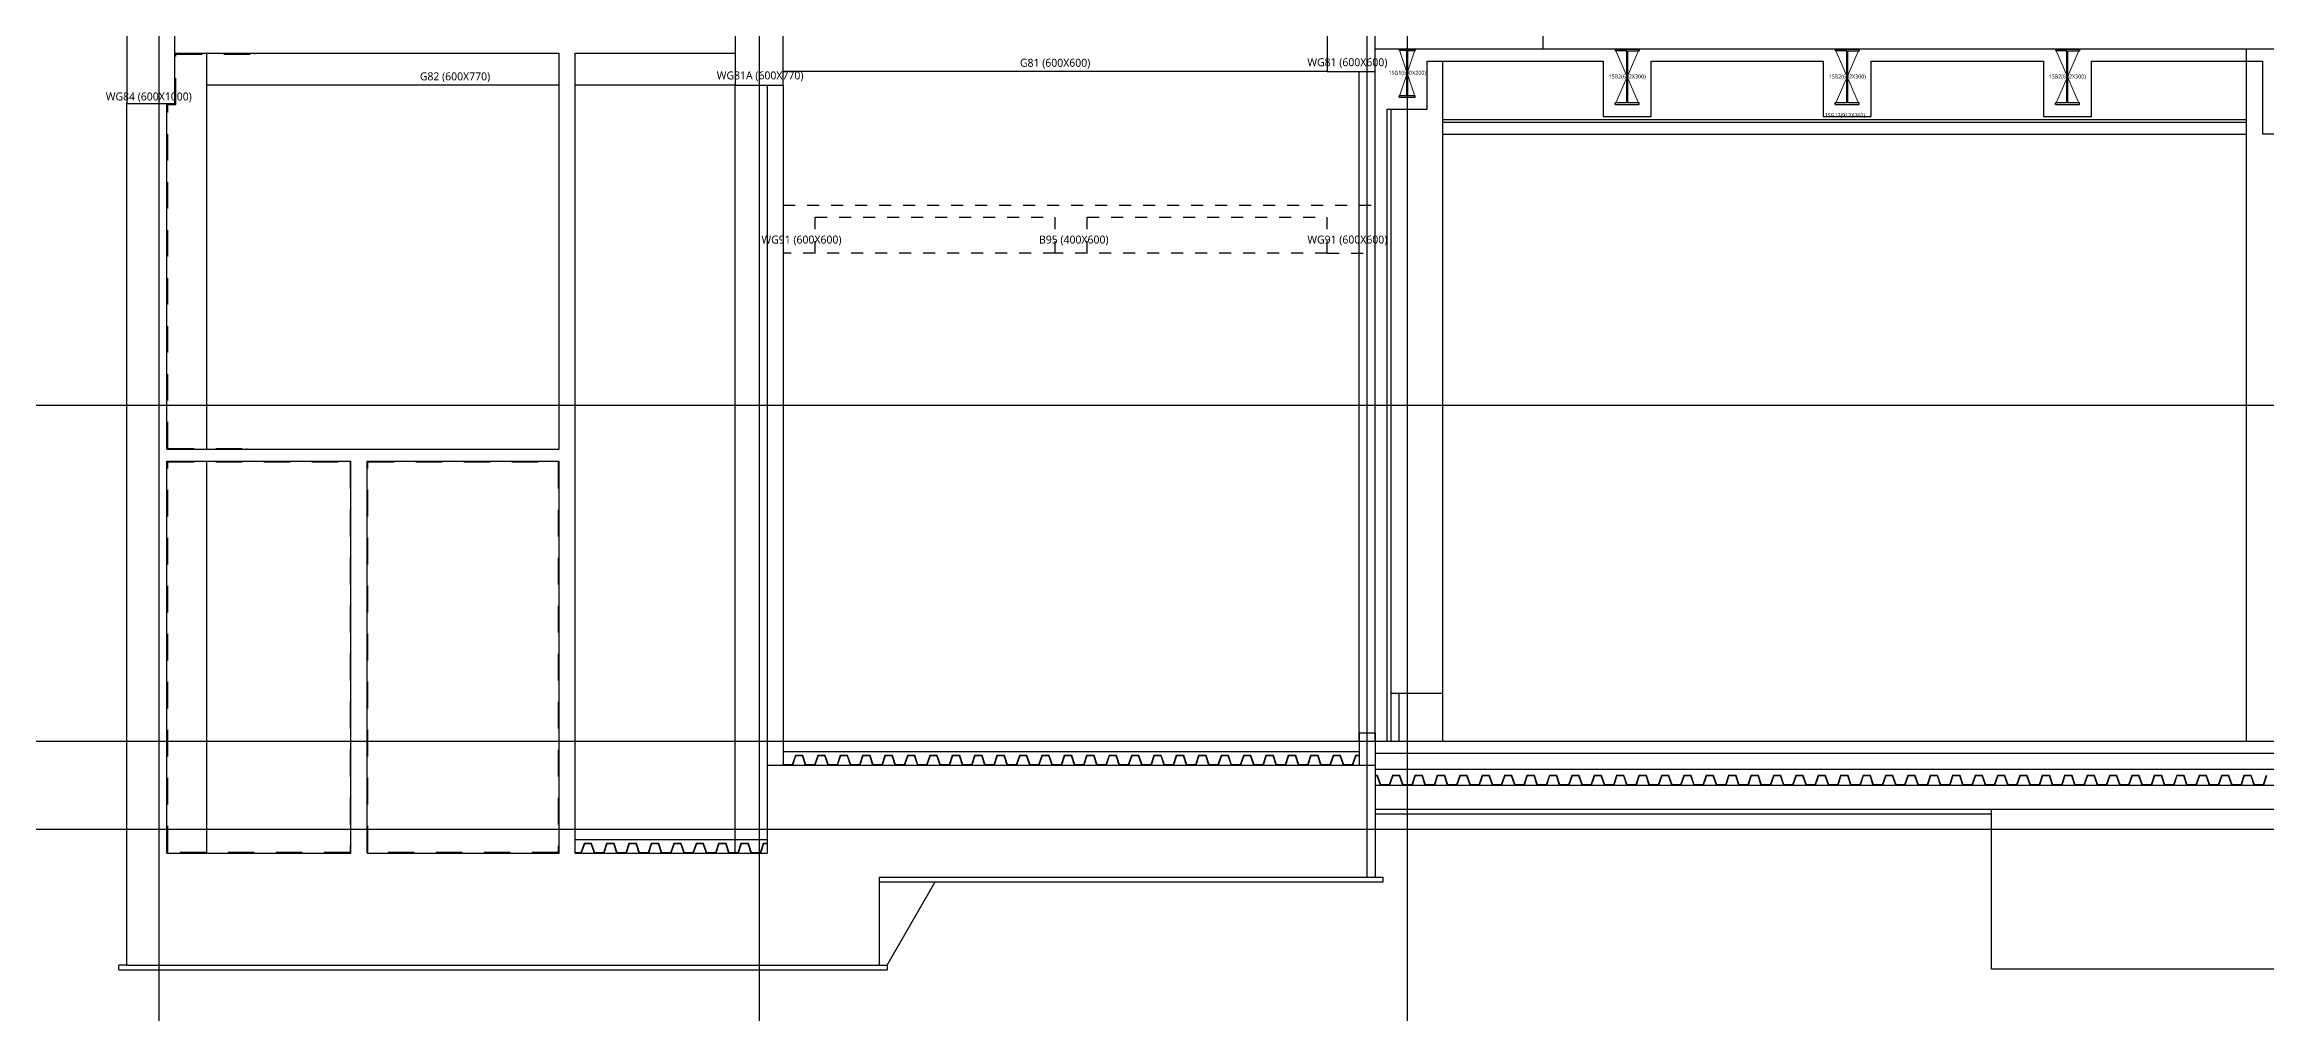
# Model space of a CAD drawing. Header units: millimetres. Extents: x -39468 to 212532, y -94717 to 83483.
# Drawn here: x 19089 to 46847, y -72690 to -60588 of the extents above; entities that cross this region are included whole.
import ezdxf
from ezdxf.enums import TextEntityAlignment as Align

# ---------------------------------------------------------------- set-up
doc = ezdxf.new("R2010")
doc.units = ezdxf.units.MM
doc.header["$LTSCALE"] = 300
doc.header["$MEASUREMENT"] = 0
for name, pattern in [('CEN', [62, 60, -1, 0, -1]), ('H1', [1, 0.5, -0.5]), ('HID', [2, 1.1, -0.9]), ('주단면도-1$0$STD_CENTER', [66, 60, -2, 2, -2])]:
    doc.linetypes.add(name, pattern=pattern)
doc.layers.get('0').update_dxf_attribs({"linetype": 'CONTINUOUS'})
for name, color, linetype in [('7FIN', 5, 'CONTINUOUS'), ('A-CEN', 1, 'CEN'), ('A-ELEV-LIN3', 8, 'CONTINUOUS'), ('HID', 7, 'HID'), ('갈바륨 V-115', 141, 'CONTINUOUS'), ('저온단열', 160, 'CONTINUOUS'), ('주단면도-1$0$A-FIN-TYP1', 6, 'CONTINUOUS'), ('주단면도-1$0$A-ST-AXIS-CEN', 252, '주단면도-1$0$STD_CENTER'), ('주단면도-1$0$A-ST-CONC', 2, 'CONTINUOUS'), ('주단면도-1$0$A-WALL-MASN', 3, 'CONTINUOUS'), ('주단면도-1$0$저온단열', 160, 'CONTINUOUS'), ('철골', 2, 'CONTINUOUS'), ('충돌방지대 IN', 4, 'CONTINUOUS')]:
    doc.layers.add(name, color=color, linetype=linetype)
doc.layers.add('A-ELEV-LIN2', color=7, linetype='CONTINUOUS', lineweight=25)
doc.layers.add('A-XXXX-NPLT', color=144, linetype='CONTINUOUS', lineweight=15, plot=False)
doc.styles.add('맑은고딕', font='malgun.ttf')

# ---------------------------------------------------------------- blocks, each defined once
blk = doc.blocks.new('G$CDF3A20EC')
at = {"layer": 'A-XXXX-NPLT'}
for p, q in [((131, 600), (331, 0)), ((131, 0), (331, 600))]:
    blk.add_line(p, q, dxfattribs=at)
at = {"layer": '철골', "ltscale": 3}
for p, q in [((131, 600), (331, 600)), ((131, 600), (131, 583)), ((226, 583), (131, 583)), ((226, 17), (226, 583)), ((237, 17), (237, 583)), ((237, 583), (331, 583)), ((331, 600), (331, 583)), ((226, 17), (131, 17)), ((131, 0), (131, 17)), ((131, 0), (331, 0)), ((331, 17), (237, 17)), ((331, 0), (331, 17))]:
    blk.add_line(p, q, dxfattribs=at)
at = {"layer": 'A-XXXX-NPLT', "style": '맑은고딕'}
blk.add_text('1SG1(600X200)', height=50, dxfattribs=at).set_placement((231, 300), align=Align.MIDDLE)
blk = doc.blocks.new('G$C749ED1C7')
at = {"layer": 'A-XXXX-NPLT'}
for p, q in [((77, 692), (377, 0)), ((77, 0), (377, 692))]:
    blk.add_line(p, q, dxfattribs=at)
at = {"layer": '철골', "ltscale": 3}
for p, q in [((77, 692), (377, 692)), ((77, 692), (77, 672)), ((221, 672), (77, 672)), ((221, 20), (221, 672)), ((234, 20), (234, 672)), ((234, 672), (377, 672)), ((377, 692), (377, 672)), ((221, 20), (77, 20)), ((77, 0), (77, 20)), ((77, 0), (377, 0)), ((377, 20), (234, 20)), ((377, 0), (377, 20))]:
    blk.add_line(p, q, dxfattribs=at)
at = {"layer": 'A-XXXX-NPLT', "style": '맑은고딕'}
blk.add_text('1SB2(692X300)', height=50, dxfattribs=at).set_placement((227, 346), align=Align.MIDDLE)

msp = doc.modelspace()

# ---------------------------------------------------------------- linework, layer by layer
msp.add_line((36531, -68698), (36559, -68698, 103000))
at = {"layer": '7FIN'}
for points in [[(35522, -69478), (35473, -69478), (35434, -69593), (35326, -69593), (35287, -69478), (35193, -69478), (35154, -69593), (35046, -69593), (35007, -69478), (34913, -69478), (34874, -69593), (34766, -69593), (34727, -69478), (34633, -69478), (34594, -69593), (34486, -69593), (34447, -69478), (34353, -69478), (34314, -69593), (34206, -69593), (34167, -69478), (34073, -69478), (34034, -69593), (33926, -69593), (33887, -69478), (33793, -69478), (33754, -69593), (33646, -69593), (33607, -69478), (33513, -69478), (33474, -69593), (33366, -69593), (33327, -69478), (33233, -69478), (33194, -69593), (33086, -69593), (33047, -69478), (32953, -69478), (32914, -69593), (32806, -69593), (32767, -69478), (32673, -69478), (32634, -69593), (32526, -69593), (32487, -69478), (32393, -69478), (32354, -69593), (32246, -69593), (32207, -69478), (32113, -69478), (32074, -69593), (31966, -69593), (31927, -69478), (31833, -69478), (31794, -69593), (31686, -69593), (31647, -69478), (31553, -69478), (31514, -69593), (31406, -69593), (31367, -69478), (31273, -69478), (31234, -69593), (31126, -69593), (31087, -69478), (30993, -69478), (30954, -69593), (30846, -69593), (30807, -69478), (30713, -69478), (30674, -69593), (30566, -69593), (30527, -69478), (30433, -69478), (30394, -69593), (30286, -69593), (30247, -69478), (30153, -69478), (30114, -69593), (30006, -69593), (29967, -69478), (29873, -69478), (29834, -69593), (29726, -69593), (29687, -69478), (29593, -69478), (29554, -69593), (29446, -69593), (29407, -69478), (29313, -69478), (29274, -69593), (29166, -69593), (29127, -69478), (29033, -69478), (28994, -69593), (28886, -69593), (28847, -69478), (28753, -69478), (28714, -69593), (28606, -69593), (28567, -69478), (28473, -69478), (28434, -69593), (28326, -69593), (28322, -69582)], [(35522, -69483), (35477, -69483), (35438, -69598), (35322, -69598), (35283, -69483), (35197, -69483), (35158, -69598), (35042, -69598), (35003, -69483), (34917, -69483), (34878, -69598), (34762, -69598), (34723, -69483), (34637, -69483), (34598, -69598), (34482, -69598), (34443, -69483), (34357, -69483), (34318, -69598), (34202, -69598), (34163, -69483), (34077, -69483), (34038, -69598), (33922, -69598), (33883, -69483), (33797, -69483), (33758, -69598), (33642, -69598), (33603, -69483), (33517, -69483), (33478, -69598), (33362, -69598), (33323, -69483), (33237, -69483), (33198, -69598), (33082, -69598), (33043, -69483), (32957, -69483), (32918, -69598), (32802, -69598), (32763, -69483), (32677, -69483), (32638, -69598), (32522, -69598), (32483, -69483), (32397, -69483), (32358, -69598), (32242, -69598), (32203, -69483), (32117, -69483), (32078, -69598), (31962, -69598), (31923, -69483), (31837, -69483), (31798, -69598), (31682, -69598), (31643, -69483), (31557, -69483), (31518, -69598), (31402, -69598), (31363, -69483), (31277, -69483), (31237, -69598), (31122, -69598), (31083, -69483), (30997, -69483), (30957, -69598), (30842, -69598), (30803, -69483), (30717, -69483), (30678, -69598), (30562, -69598), (30523, -69483), (30437, -69483), (30398, -69598), (30282, -69598), (30243, -69483), (30157, -69483), (30117, -69598), (30002, -69598), (29963, -69483), (29877, -69483), (29837, -69598), (29722, -69598), (29683, -69483), (29597, -69483), (29558, -69598), (29442, -69598), (29403, -69483), (29317, -69483), (29278, -69598), (29162, -69598), (29123, -69483), (29037, -69483), (28997, -69598), (28882, -69598), (28843, -69483), (28757, -69483), (28717, -69598), (28602, -69598), (28563, -69483), (28477, -69483), (28438, -69598), (28322, -69598)], [(46856, -69728), (46816, -69843), (46709, -69843), (46669, -69728), (46576, -69728), (46536, -69843), (46428, -69843), (46389, -69728), (46296, -69728), (46256, -69843), (46149, -69843), (46109, -69728), (46016, -69728), (45976, -69843), (45869, -69843), (45829, -69728), (45736, -69728), (45696, -69843), (45589, -69843), (45549, -69728), (45456, -69728), (45416, -69843), (45308, -69843), (45269, -69728), (45176, -69728), (45136, -69843), (45029, -69843), (44989, -69728), (44896, -69728), (44856, -69843), (44749, -69843), (44709, -69728), (44616, -69728), (44576, -69843), (44469, -69843), (44429, -69728), (44336, -69728), (44296, -69843), (44188, -69843), (44149, -69728), (44056, -69728), (44016, -69843), (43909, -69843), (43869, -69728), (43776, -69728), (43736, -69843), (43629, -69843), (43589, -69728), (43496, -69728), (43456, -69843), (43349, -69843), (43309, -69728), (43216, -69728), (43176, -69843), (43068, -69843), (43029, -69728), (42936, -69728), (42896, -69843), (42789, -69843), (42749, -69728), (42656, -69728), (42616, -69843), (42509, -69843), (42469, -69728), (42376, -69728), (42336, -69843), (42229, -69843), (42189, -69728), (42096, -69728), (42056, -69843), (41948, -69843), (41909, -69728), (41816, -69728), (41776, -69843), (41669, -69843), (41629, -69728), (41536, -69728), (41496, -69843), (41389, -69843), (41349, -69728), (41256, -69728), (41216, -69843), (41109, -69843), (41069, -69728), (40976, -69728), (40936, -69843), (40828, -69843), (40789, -69728), (40696, -69728), (40656, -69843), (40549, -69843), (40509, -69728), (40416, -69728), (40376, -69843), (40269, -69843), (40229, -69728), (40136, -69728), (40096, -69843), (39989, -69843), (39949, -69728), (39856, -69728), (39816, -69843), (39708, -69843), (39669, -69728), (39576, -69728), (39536, -69843), (39429, -69843), (39389, -69728), (39296, -69728), (39256, -69843), (39149, -69843), (39109, -69728), (39016, -69728), (38976, -69843), (38869, -69843), (38829, -69728), (38736, -69728), (38696, -69843), (38588, -69843), (38549, -69728), (38456, -69728), (38416, -69843), (38309, -69843), (38269, -69728), (38176, -69728), (38136, -69843), (38029, -69843), (37989, -69728), (37896, -69728), (37856, -69843), (37749, -69843), (37709, -69728), (37616, -69728), (37576, -69843), (37468, -69843), (37429, -69728), (37336, -69728), (37296, -69843), (37189, -69843), (37149, -69728), (37056, -69728), (37016, -69843), (36909, -69843), (36869, -69728), (36776, -69728), (36736, -69843), (36629, -69843), (36589, -69728), (36496, -69728), (36456, -69843), (36348, -69843), (36309, -69728), (36216, -69728), (36176, -69843), (36069, -69843), (36029, -69728), (35936, -69728), (35896, -69843), (35789, -69843), (35749, -69728), (35720, -69728)], [(46860, -69733), (46820, -69848), (46705, -69848), (46665, -69733), (46580, -69733), (46540, -69848), (46425, -69848), (46385, -69733), (46300, -69733), (46260, -69848), (46145, -69848), (46105, -69733), (46020, -69733), (45980, -69848), (45865, -69848), (45825, -69733), (45740, -69733), (45700, -69848), (45585, -69848), (45545, -69733), (45460, -69733), (45420, -69848), (45305, -69848), (45265, -69733), (45180, -69733), (45140, -69848), (45025, -69848), (44985, -69733), (44900, -69733), (44860, -69848), (44745, -69848), (44705, -69733), (44620, -69733), (44580, -69848), (44465, -69848), (44425, -69733), (44340, -69733), (44300, -69848), (44185, -69848), (44145, -69733), (44060, -69733), (44020, -69848), (43905, -69848), (43865, -69733), (43780, -69733), (43740, -69848), (43625, -69848), (43585, -69733), (43500, -69733), (43460, -69848), (43345, -69848), (43305, -69733), (43220, -69733), (43180, -69848), (43065, -69848), (43025, -69733), (42940, -69733), (42900, -69848), (42785, -69848), (42745, -69733), (42660, -69733), (42620, -69848), (42505, -69848), (42465, -69733), (42380, -69733), (42340, -69848), (42225, -69848), (42185, -69733), (42100, -69733), (42060, -69848), (41945, -69848), (41905, -69733), (41820, -69733), (41780, -69848), (41665, -69848), (41625, -69733), (41540, -69733), (41500, -69848), (41385, -69848), (41345, -69733), (41260, -69733), (41220, -69848), (41105, -69848), (41065, -69733), (40980, -69733), (40940, -69848), (40825, -69848), (40785, -69733), (40700, -69733), (40660, -69848), (40545, -69848), (40505, -69733), (40420, -69733), (40380, -69848), (40265, -69848), (40225, -69733), (40140, -69733), (40100, -69848), (39985, -69848), (39945, -69733), (39860, -69733), (39820, -69848), (39705, -69848), (39665, -69733), (39580, -69733), (39540, -69848), (39425, -69848), (39385, -69733), (39300, -69733), (39260, -69848), (39145, -69848), (39105, -69733), (39020, -69733), (38980, -69848), (38865, -69848), (38825, -69733), (38740, -69733), (38700, -69848), (38585, -69848), (38545, -69733), (38460, -69733), (38420, -69848), (38305, -69848), (38265, -69733), (38180, -69733), (38140, -69848), (38025, -69848), (37985, -69733), (37900, -69733), (37860, -69848), (37745, -69848), (37705, -69733), (37620, -69733), (37580, -69848), (37465, -69848), (37425, -69733), (37340, -69733), (37300, -69848), (37185, -69848), (37145, -69733), (37060, -69733), (37020, -69848), (36905, -69848), (36865, -69733), (36780, -69733), (36740, -69848), (36625, -69848), (36585, -69733), (36500, -69733), (36460, -69848), (36345, -69848), (36305, -69733), (36220, -69733), (36180, -69848), (36065, -69848), (36025, -69733), (35940, -69733), (35900, -69848), (35785, -69848), (35745, -69733), (35720, -69733)], [(28122, -70578), (28073, -70578), (28034, -70693), (27926, -70693), (27887, -70578), (27793, -70578), (27754, -70693), (27646, -70693), (27607, -70578), (27513, -70578), (27474, -70693), (27366, -70693), (27327, -70578), (27233, -70578), (27194, -70693), (27086, -70693), (27047, -70578), (26953, -70578), (26914, -70693), (26806, -70693), (26767, -70578), (26673, -70578), (26634, -70693), (26526, -70693), (26487, -70578), (26393, -70578), (26354, -70693), (26246, -70693), (26207, -70578), (26113, -70578), (26074, -70693), (25966, -70693), (25927, -70578), (25833, -70578), (25794, -70693), (25720, -70693)], [(28122, -70583), (28077, -70583), (28038, -70698), (27922, -70698), (27883, -70583), (27797, -70583), (27758, -70698), (27642, -70698), (27603, -70583), (27517, -70583), (27478, -70698), (27362, -70698), (27323, -70583), (27237, -70583), (27198, -70698), (27082, -70698), (27043, -70583), (26957, -70583), (26918, -70698), (26802, -70698), (26763, -70583), (26677, -70583), (26638, -70698), (26522, -70698), (26483, -70583), (26397, -70583), (26358, -70698), (26242, -70698), (26203, -70583), (26117, -70583), (26078, -70698), (25962, -70698), (25923, -70583), (25837, -70583), (25798, -70698), (25720, -70698)]]:
    msp.add_lwpolyline(points, dxfattribs=at)
at = {"layer": 'A-CEN'}
for p, q in [((37820, -60648), (37820, -31148)), ((35620, -70998), (35620, -51298))]:
    msp.add_line(p, q, dxfattribs=at)
at = {"layer": 'A-ELEV-LIN2'}
for p, q in [((21120, -65648), (21120, -60698)), ((46606, -60648, 103000), (46606, -69298, 103000)), ((35120, -60928), (28320, -60928)), ((36559, -60798, 103000), (36559, -69298, 103000)), ((25520, -61098), (21120, -61098)), ((27720, -61098), (25720, -61098)), ((27720, -70698), (27720, -61098)), ((36559, -61526), (46606, -61526)), ((36559, -61560), (46606, -61560)), ((21120, -70698), (21120, -65798)), ((36020, -68698), (36559, -68698))]:
    msp.add_line(p, q, dxfattribs=at)
at = {"layer": 'A-ELEV-LIN2', "linetype": 'H1'}
for p, q in [((31720, -63198), (28720, -63198)), ((35120, -63198), (32120, -63198))]:
    msp.add_line(p, q, dxfattribs=at)
at = {"layer": 'A-ELEV-LIN3'}
msp.add_line((36559, -61710), (46606, -61710), dxfattribs=at)
at = {"layer": 'HID', "color": 8}
for p, q in [((20630, -65638), (20630, -61338)), ((20630, -65638), (21620, -65638)), ((21620, -65648), (21620, -65638))]:
    msp.add_line(p, q, dxfattribs=at)
msp.add_lwpolyline([(20630, -61338), (20730, -61338), (20730, -60708), (21720, -60708), (21720, -60698)], dxfattribs=at)
for points in [[(20630, -65808), (22910, -65808), (22910, -70688), (20630, -70688)], [(23130, -65808), (25510, -65808), (25510, -70688), (23130, -70688)]]:
    msp.add_lwpolyline(points, close=True, dxfattribs=at)
at = {"layer": '갈바륨 V-115'}
msp.add_line((35920, -69298), (35920, -61398), dxfattribs=at)
at = {"layer": '저온단열'}
for points in [[(35870, -69298), (35870, -61398), (36370, -61398), (36370, -60798), (38570, -60798)], [(38570, -60798), (38570, -61490), (39170, -61490), (39170, -60798)], [(39170, -60798), (41320, -60798)], [(41320, -60798), (41320, -61490), (41920, -61490), (41920, -60798)], [(41920, -60798), (44070, -60798)], [(44070, -60798), (44070, -61490), (44670, -61490), (44670, -60798)], [(44670, -60798), (46810, -60798)], [(46810, -60798), (46810, -61704), (47430, -61704), (47430, -60798)]]:
    msp.add_lwpolyline(points, dxfattribs=at)
at = {"layer": '주단면도-1$0$A-FIN-TYP1'}
for p, q in [((28320, -69298), (35520, -69298)), ((35720, -69298), (135020, -69298)), ((28320, -69428), (35520, -69428)), ((35720, -70208), (43420, -70208)), ((25720, -70398), (28120, -70398)), ((25720, -70398), (28120, -70398)), ((25720, -70528), (28120, -70528)), ((29520, -71058), (35820, -71058)), ((29620, -72098), (30221, -71058)), ((35720, -70998), (35820, -70998)), ((35820, -71058), (35820, -70998)), ((20120, -72098), (20020, -72098)), ((20020, -72158), (20020, -72098)), ((20020, -72158), (29620, -72158))]:
    msp.add_line(p, q, dxfattribs=at)
msp.add_lwpolyline([(29520, -72098), (29620, -72098), (29620, -72158)], dxfattribs=at)
at = {"layer": '주단면도-1$0$A-ST-AXIS-CEN', "linetype": 'Continuous'}
for p, q in [((28020, -24798), (28020, -79298)), ((36120, -24798), (36120, -79298)), ((20520, -51167), (20520, -79298)), ((-5170, -65098), (168381, -65098)), ((-5170, -69298), (168381, -69298)), ((44042, -69298), (128142, -69298)), ((-5170, -70398), (168381, -70398))]:
    msp.add_line(p, q, dxfattribs=at)
at = {"layer": '주단면도-1$0$A-ST-CONC'}
for p, q in [((25520, -65648), (25520, -60698)), ((25720, -70698), (25720, -60698)), ((134420, -60648), (35720, -60648)), ((20120, -72098), (20120, -61328)), ((20620, -65648), (20620, -61328)), ((28120, -61098), (28120, -70698)), ((28320, -61098), (28320, -63198)), ((28320, -63198), (28320, -69598)), ((20620, -65648), (25520, -65648)), ((20620, -70698), (20620, -65798)), ((20620, -65798), (22920, -65798)), ((22920, -70698), (22920, -65798)), ((23120, -65798), (25520, -65798)), ((23120, -70698), (23120, -65798)), ((25520, -70698), (25520, -65798)), ((35720, -69198), (35720, -70998)), ((28123, -69598), (35723, -69598)), ((35720, -69848), (135020, -69848)), ((35720, -70148), (135520, -70148)), ((43420, -72148), (43420, -70148)), ((20620, -70698), (22920, -70698)), ((23120, -70698), (25520, -70698)), ((25720, -70698), (28120, -70698)), ((29520, -70998), (29520, -72098)), ((29520, -70998), (35720, -70998)), ((20120, -72098), (29520, -72098)), ((50720, -72148), (43420, -72148))]:
    msp.add_line(p, q, dxfattribs=at)
at = {"layer": '주단면도-1$0$A-ST-CONC', "linetype": 'H1'}
for p, q in [((28320, -62598), (35720, -62598)), ((35720, -63198), (35720, -62598)), ((28720, -62748), (31720, -62748)), ((28720, -63198), (28720, -62748)), ((31720, -63198), (31720, -62748)), ((32120, -63198), (32120, -62748)), ((32120, -62748), (35120, -62748)), ((35120, -63198), (35120, -62748)), ((28720, -63198), (28320, -63198)), ((32120, -63198), (31720, -63198)), ((35120, -63198), (35720, -63198))]:
    msp.add_line(p, q, dxfattribs=at)
at = {"layer": '주단면도-1$0$A-ST-CONC'}
for points in [[(20120, -61328), (20720, -61328), (20720, -60328), (20120, -60328)], [(27720, -61098), (28320, -61098), (28320, -60328), (27720, -60328)], [(35120, -60928), (35720, -60928), (35720, -60328), (35120, -60328)]]:
    msp.add_lwpolyline(points, close=True, dxfattribs=at)
for points in [[(20720, -60698), (25520, -60698)], [(25720, -60698), (27720, -60698)], [(35720, -69198), (35520, -69198), (35520, -69598)]]:
    msp.add_lwpolyline(points, dxfattribs=at)
at = {"layer": '주단면도-1$0$A-WALL-MASN'}
for p, q in [((35520, -62598), (35520, -60928)), ((35720, -69298), (35720, -60928)), ((35520, -69298), (35520, -62598))]:
    msp.add_line(p, q, dxfattribs=at)
at = {"layer": '주단면도-1$0$저온단열'}
for p, q in [((35720, -69448), (135020, -69448)), ((35720, -69648), (135020, -69648))]:
    msp.add_line(p, q, dxfattribs=at)
at = {"layer": '충돌방지대 IN'}
for p in [(35920, -68698), (36020, -69298)]:
    msp.add_line(p, (36020, -68698), dxfattribs=at)

# ---------------------------------------------------------------- block references
for name, p in [('G$CDF3A20EC', (35889, -61248)), ('G$C749ED1C7', (38643, -61340)), ('G$C749ED1C7', (41393, -61340)), ('G$C749ED1C7', (44143, -61340))]:
    msp.add_blockref(name, p)

# ---------------------------------------------------------------- texts
at = {"layer": 'A-XXXX-NPLT', "style": '맑은고딕'}
for s, height, p in [('G81 (600X600)', 100, (31720, -60828)), ('WG81 (600X600)', 100, (35372, -60821)), ('G82 (600X770)', 100, (24220, -60998)), ('WG81A (600X770)', 100, (28033, -60986)), ('WG84 (600X1000)', 100, (20393, -61249)), ('1SG13(912X302)', 50, (41590, -61478)), ('WG91 (600X600)', 100, (28550, -63038)), ('B95 (400X600)', 100, (31953, -63038)), ('WG91 (600X600)', 100, (35372, -63038))]:
    msp.add_text(s, height=height, dxfattribs=at).set_placement(p, align=Align.MIDDLE)

doc.saveas('drawing.dxf')
